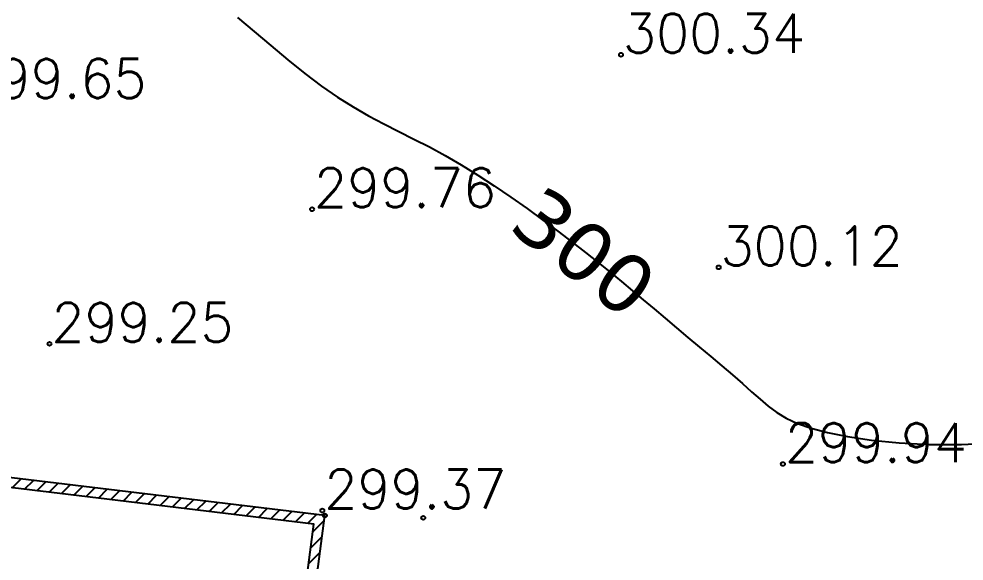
# Model space of a CAD drawing. Extents: x 524954 to 526204, y 9523489 to 9524010.
# Drawn here: x 525955.18 to 525979.41, y 9523782.98 to 9523796.88 of the extents above; entities that cross this region are included whole.
import ezdxf
from ezdxf.enums import TextEntityAlignment as Align

# ---------------------------------------------------------------- set-up
doc = ezdxf.new("R2010")
doc.units = 0
doc.header["$PDMODE"] = 33
doc.header["$PDSIZE"] = 0.1
for name, color, linetype in [('Cloture', 7, 'Continuous'), ('CN_10_00', 1, 'Continuous'), ('Cotation Courbes de niveau', 7, 'Continuous'), ('Murs', 1, 'Continuous'), ('TopoAlt', 3, 'Continuous'), ('TOPOJIS', 7, 'Continuous')]:
    doc.layers.add(name, color=color, linetype=linetype)
doc.styles.add('Simplex 1.0', font='Simplex.shx', dxfattribs={"width": 0.99, "height": 1})
doc.styles.add('Verdana 1.0', font='verdana.ttf', dxfattribs={"width": 0.99, "height": 1})

# ---------------------------------------------------------------- blocks, each defined once
blk = doc.blocks.new('TCPOINT M')
at = {"color": 0}
blk.add_point((0, 0), dxfattribs=at)
at = {"layer": 'TopoAlt', "style": 'Simplex 1.0', "width": 0.99}
blk.add_attdef('ALT', (0.15, 0.15), '', height=1, dxfattribs=at)

msp = doc.modelspace()

# ---------------------------------------------------------------- hatches: boundary and pattern name
at = {"layer": 'Murs'}
h = msp.add_hatch(dxfattribs=at)
h.set_pattern_fill('_U', color=256, scale=0.25, angle=45, style=0, pattern_type=0)
h.set_pattern_definition([(45, (0, 0), (-0.1767766952966, 0.1767766952966), [])])
h.paths.add_polyline_path([(525943.497, 9523786.499), (525939.15, 9523761.062), (525959.522, 9523757.313), (525960.624, 9523764.431), (525961.465, 9523772.198), (525963.029, 9523784.147)])
h.paths.add_polyline_path([(525943.703, 9523786.222), (525939.438, 9523761.264), (525959.315, 9523757.605), (525960.376, 9523764.463), (525961.217, 9523772.228), (525962.748, 9523783.929)], flags=0)

# ---------------------------------------------------------------- linework, layer by layer
at = {"layer": 'Cloture', "flags": 128}
for points in [[(525943.497, 9523786.499), (525939.15, 9523761.062), (525959.522, 9523757.313), (525960.624, 9523764.431), (525961.465, 9523772.198), (525963.029, 9523784.147)], [(525943.703, 9523786.222), (525939.438, 9523761.264), (525959.315, 9523757.605), (525960.376, 9523764.463), (525961.217, 9523772.228), (525962.748, 9523783.929)]]:
    msp.add_lwpolyline(points, close=True, dxfattribs=at)
at = {"layer": 'CN_10_00', "elevation": 300, "flags": 128}
msp.add_lwpolyline([(525960.792, 9523796.908), (525961.213, 9523796.556), (525961.644, 9523796.19), (525962.081, 9523795.824), (525962.516, 9523795.473), (525962.942, 9523795.15), (525963.355, 9523794.867), (525963.756, 9523794.618), (525964.149, 9523794.395), (525964.537, 9523794.189), (525964.923, 9523793.993), (525965.312, 9523793.797), (525965.706, 9523793.594), (525966.109, 9523793.374), (525966.523, 9523793.132), (525966.945, 9523792.87), (525967.37, 9523792.593), (525967.793, 9523792.306), (525968.209, 9523792.014), (525968.614, 9523791.721), (525969.002, 9523791.433), (525969.37, 9523791.153), (525969.712, 9523790.887), (525970.033, 9523790.631), (525970.337, 9523790.385), (525970.628, 9523790.146), (525970.91, 9523789.91), (525971.188, 9523789.676), (525971.466, 9523789.441), (525971.748, 9523789.202), (525972.037, 9523788.958), (525972.331, 9523788.712), (525972.626, 9523788.465), (525972.917, 9523788.22), (525973.201, 9523787.98), (525973.473, 9523787.749), (525973.73, 9523787.528), (525973.966, 9523787.32), (525974.183, 9523787.128), (525974.392, 9523786.952), (525974.611, 9523786.79), (525974.856, 9523786.641), (525975.143, 9523786.506), (525975.489, 9523786.383), (525975.911, 9523786.271), (525976.425, 9523786.17), (525977.042, 9523786.08), (525977.747, 9523786.01), (525978.521, 9523785.968), (525979.342, 9523785.964), (525980.19, 9523786.009)], dxfattribs=at)

# ---------------------------------------------------------------- block references
at = {"layer": 'TOPOJIS'}
ref = msp.add_blockref('TCPOINT M', (525970.618, 9523795.957, 300.34), dxfattribs=at)
ref.add_attrib('ALT', '300.34', (525970.668, 9523796.007, 300.34), dxfattribs={"layer": 'TopoAlt', "height": 1, "style": 'Simplex 1.0', "width": 0.99})
ref = msp.add_blockref('TCPOINT M', (525953.74, 9523794.798, 299.65), dxfattribs=at)
ref.add_attrib('ALT', '299.65', (525953.79, 9523794.848, 299.65), dxfattribs={"layer": 'TopoAlt', "height": 1, "style": 'Simplex 1.0', "width": 0.99})
ref = msp.add_blockref('TCPOINT M', (525962.699, 9523791.998, 299.76), dxfattribs=at)
ref.add_attrib('ALT', '299.76', (525962.749, 9523792.048, 299.76), dxfattribs={"layer": 'TopoAlt', "height": 1, "style": 'Simplex 1.0', "width": 0.99})
ref = msp.add_blockref('TCPOINT M', (525973.121, 9523790.508, 300.12), dxfattribs=at)
ref.add_attrib('ALT', '300.12', (525973.171, 9523790.558, 300.12), dxfattribs={"layer": 'TopoAlt', "height": 1, "style": 'Simplex 1.0', "width": 0.99})
ref = msp.add_blockref('TCPOINT M', (525955.969, 9523788.548, 299.25), dxfattribs=at)
ref.add_attrib('ALT', '299.25', (525956.019, 9523788.598, 299.25), dxfattribs={"layer": 'TopoAlt', "height": 1, "style": 'Simplex 1.0', "width": 0.99})
ref = msp.add_blockref('TCPOINT M', (525974.769, 9523785.467, 299.94), dxfattribs=at)
ref.add_attrib('ALT', '299.94', (525974.819, 9523785.517, 299.94), dxfattribs={"layer": 'TopoAlt', "height": 1, "style": 'Simplex 1.0', "width": 0.99})
ref = msp.add_blockref('TCPOINT M', (525962.962, 9523784.275, 299.37), dxfattribs=at)
ref.add_attrib('ALT', '299.37', (525963.012, 9523784.325, 299.37), dxfattribs={"layer": 'TopoAlt', "height": 1, "style": 'Simplex 1.0', "width": 0.99})
for p in [(525963.029, 9523784.147, 299.37), (525965.549, 9523784.088, 299.5)]:
    msp.add_blockref('TCPOINT M', p, dxfattribs=at)

# ---------------------------------------------------------------- texts
at = {"layer": 'Cotation Courbes de niveau', "style": 'Verdana 1.0', "width": 0.99}
msp.add_text('300', height=1.5, rotation=322.1131, dxfattribs=at).set_placement((525969.687, 9523790.906, 300), align=Align.MIDDLE_CENTER)

doc.saveas('drawing.dxf')
